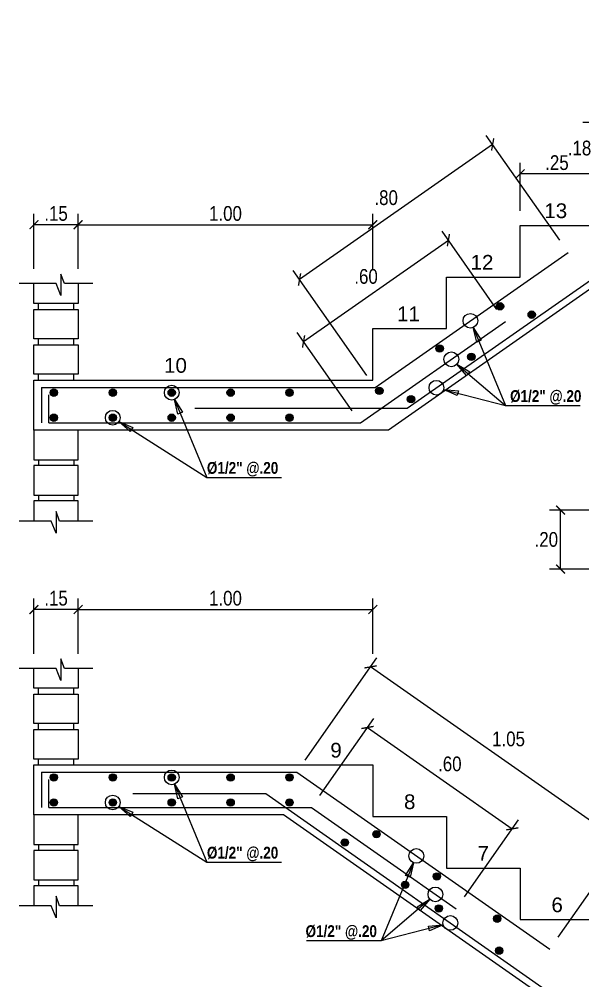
# Model space of a CAD drawing. Header units: millimetres. Extents: x 68 to 194, y 47 to 103.
# Drawn here: x 172.39 to 176.22, y 79.56 to 86.09 of the extents above; entities that cross this region are included whole.
import ezdxf
from ezdxf.enums import TextEntityAlignment as Align

# ---------------------------------------------------------------- set-up
doc = ezdxf.new("R2010")
doc.units = ezdxf.units.MM
for name, color, linetype, lineweight in [('E_Fierros', 2, 'Continuous', 50), ('G_Complemento', 30, 'Continuous', 20), ('G_Texto', 122, 'Continuous', 20)]:
    doc.layers.add(name, color=color, linetype=linetype, lineweight=lineweight)
doc.layers.add('G_Acotación', color=171, linetype='Continuous')
doc.styles.add('Acotacion', font='ARIALN.TTF')
doc.styles.add('ARIAL1.2', font='arial.ttf', dxfattribs={"width": 1.2})
doc.styles.add('Cotas', font='ARIALNB.TTF', dxfattribs={"height": 0.1})
doc.dimstyles.new('125', dxfattribs={"dimtxt": 1, "dimasz": 0.06, "dimexe": 0.06, "dimexo": 0.1, "dimgap": 0.08, "dimtad": 3, "dimtih": 1, "dimtoh": 1, "dimlfac": 0.5, "dimzin": 1, "dimdsep": 46, "dimtxsty": 'Cotas', "dimblk": 'ARCHTICK', "dimcen": 2.5, "dimdle": 0.06, "dimclrt": 4, "dimazin": 0, "dimtp": 0.2, "dimtm": 0.2, "dimtfac": 1, "dimtix": 1, "dimtmove": 1, "dimatfit": 3, "dimfxl": 0, "dimtolj": 1, "dimtzin": 1, "dimarcsym": 0})
doc.dimstyles.new('Lenin_25', dxfattribs={"dimscale": 0.5, "dimtxt": 0.2, "dimasz": 0.12, "dimexe": 0.15, "dimexo": 0.2, "dimgap": 0.05, "dimtad": 2, "dimtih": 1, "dimtoh": 1, "dimlfac": 0.5, "dimzin": 4, "dimdsep": 46, "dimtxsty": 'Acotacion', "dimblk": 'ARCHTICK', "dimcen": 0.12, "dimclrd": 256, "dimclre": 256, "dimclrt": 4, "dimazin": 1, "dimtm": 1e-09, "dimtfac": 1, "dimtmove": 2, "dimatfit": 2, "dimldrblk": 'ARCHTICK', "dimfxl": 0, "dimtolj": 1, "dimlwd": 13, "dimlwe": 18, "dimarcsym": 0})

# ---------------------------------------------------------------- blocks, each defined once
blk = doc.blocks.new('_ArchTick')
at = {"color": 0, "linetype": 'ByBlock', "const_width": 0.15}
blk.add_lwpolyline([(-0.5, -0.5), (0.5, 0.5)], dxfattribs=at)
blk = doc.blocks.new('*D401')
at = {"layer": 'Defpoints', "color": 0}
for p in [(176.1183, 84.5065), (174.2945, 84.3217), (174.8075, 83.5889)]:
    blk.add_point(p, dxfattribs=at)
at = {"layer": 'G_Acotación', "lineweight": 18}
for p, q in [((176.0609, 84.5884), (175.5623, 85.3007)), ((174.7501, 83.6708), (174.2515, 84.3832))]:
    blk.add_line(p, q, dxfattribs=at)
at = {"layer": 'G_Acotación', "lineweight": 13}
blk.add_line((175.6053, 85.2392), (174.2945, 84.3217), dxfattribs=at)
at = {"layer": 'G_Acotación', "lineweight": 13, "xscale": 0.06, "yscale": 0.06, "zscale": 0.06}
for p, rotation in [((175.6053, 85.2392), 34.99202019856448), ((174.2945, 84.3217), 214.9920201985645)]:
    blk.add_blockref('_ArchTick', p, dxfattribs=dict(at, rotation=rotation))
at = {"layer": 'G_Acotación', "color": 4, "lineweight": 5, "insert": (174.8824, 84.8769), "char_height": 0.1, "attachment_point": 5, "style": 'Acotacion'}
blk.add_mtext('\\A1;.80', dxfattribs=at)
blk = doc.blocks.new('*D403')
at = {"layer": 'Defpoints', "color": 0}
for p in [(174.7768, 81.6924), (174.276, 80.9769), (175.9927, 79.7752)]:
    blk.add_point(p, dxfattribs=at)
at = {"layer": 'G_Acotación', "lineweight": 18}
for p, q in [((174.3333, 81.0589), (174.8198, 81.7538)), ((176.0501, 79.8571), (176.5365, 80.5521))]:
    blk.add_line(p, q, dxfattribs=at)
at = {"layer": 'G_Acotación', "lineweight": 13}
blk.add_line((176.4935, 80.4906), (174.7768, 81.6924), dxfattribs=at)
at = {"layer": 'G_Acotación', "lineweight": 13, "xscale": 0.06, "yscale": 0.06, "zscale": 0.06}
for p, rotation in [((174.7768, 81.6924), 145.0079798014416), ((176.4935, 80.4906), 325.0079798014416)]:
    blk.add_blockref('_ArchTick', p, dxfattribs=dict(at, rotation=rotation))
at = {"layer": 'G_Acotación', "color": 4, "lineweight": 5, "insert": (175.713, 81.2027), "char_height": 0.1, "attachment_point": 5, "style": 'Acotacion'}
blk.add_mtext('\\A1;1.05', dxfattribs=at)
blk = doc.blocks.new('*D406')
at = {"layer": 'Defpoints', "color": 0}
for p in [(172.4917, 82.0819), (172.4917, 81.6819), (172.7917, 81.6819)]:
    blk.add_point(p, dxfattribs=at)
at = {"layer": 'G_Acotación', "lineweight": 18}
for p, q in [((172.4917, 81.7819), (172.4917, 82.1569)), ((172.7917, 81.7819), (172.7917, 82.1569))]:
    blk.add_line(p, q, dxfattribs=at)
at = {"layer": 'G_Acotación', "lineweight": 13}
blk.add_line((172.7917, 82.0819), (172.4917, 82.0819), dxfattribs=at)
at = {"layer": 'G_Acotación', "lineweight": 13, "xscale": 0.06, "yscale": 0.06, "zscale": 0.06, "rotation": 180}
blk.add_blockref('_ArchTick', (172.4917, 82.0819), dxfattribs=at)
at = {"layer": 'G_Acotación', "lineweight": 13, "xscale": 0.06, "yscale": 0.06, "zscale": 0.06}
blk.add_blockref('_ArchTick', (172.7917, 82.0819), dxfattribs=at)
at = {"layer": 'G_Acotación', "color": 4, "lineweight": 5, "insert": (172.6417, 82.158), "char_height": 0.1, "attachment_point": 5, "style": 'Acotacion'}
blk.add_mtext('\\A1;.15', dxfattribs=at)
blk = doc.blocks.new('*D407')
at = {"layer": 'Defpoints', "color": 0}
for p in [(174.7917, 82.0819), (172.7917, 81.6819), (174.7917, 81.6819)]:
    blk.add_point(p, dxfattribs=at)
at = {"layer": 'G_Acotación', "lineweight": 18}
for p, q in [((172.7917, 81.7819), (172.7917, 82.1569)), ((174.7917, 81.7819), (174.7917, 82.1569))]:
    blk.add_line(p, q, dxfattribs=at)
at = {"layer": 'G_Acotación', "lineweight": 13}
blk.add_line((172.7917, 82.0819), (174.7917, 82.0819), dxfattribs=at)
at = {"layer": 'G_Acotación', "lineweight": 13, "xscale": 0.06, "yscale": 0.06, "zscale": 0.06, "rotation": 180}
blk.add_blockref('_ArchTick', (172.7917, 82.0819), dxfattribs=at)
at = {"layer": 'G_Acotación', "lineweight": 13, "xscale": 0.06, "yscale": 0.06, "zscale": 0.06}
blk.add_blockref('_ArchTick', (174.7917, 82.0819), dxfattribs=at)
at = {"layer": 'G_Acotación', "color": 4, "lineweight": 5, "insert": (173.7917, 82.158), "char_height": 0.1, "attachment_point": 5, "style": 'Acotacion'}
blk.add_mtext('\\A1;1.00', dxfattribs=at)
blk = doc.blocks.new('*D475')
at = {"layer": 'Defpoints', "color": 0}
for p in [(174.3747, 80.7369), (175.7386, 80.5929), (175.3578, 80.0488)]:
    blk.add_point(p, dxfattribs=at)
at = {"layer": 'G_Acotación', "lineweight": 18}
for p, q in [((174.432, 80.8189), (174.7986, 81.3425)), ((175.4151, 80.1307), (175.7816, 80.6543))]:
    blk.add_line(p, q, dxfattribs=at)
at = {"layer": 'G_Acotación', "lineweight": 13}
blk.add_line((174.7555, 81.281), (175.7386, 80.5929), dxfattribs=at)
at = {"layer": 'G_Acotación', "lineweight": 13, "xscale": 0.06, "yscale": 0.06, "zscale": 0.06}
for p, rotation in [((174.7555, 81.281), 145.0079798014376), ((175.7386, 80.5929), 325.0079798014376)]:
    blk.add_blockref('_ArchTick', p, dxfattribs=dict(at, rotation=rotation))
at = {"layer": 'G_Acotación', "color": 4, "lineweight": 5, "insert": (175.3146, 81.0333), "char_height": 0.1, "attachment_point": 5, "style": 'Acotacion'}
blk.add_mtext('\\A1;.60', dxfattribs=at)
blk = doc.blocks.new('*D409')
at = {"layer": 'Defpoints', "color": 0}
for p in [(172.4917, 84.6939), (172.4917, 84.2939), (172.7917, 84.2939)]:
    blk.add_point(p, dxfattribs=at)
at = {"layer": 'G_Acotación', "lineweight": 18}
for p, q in [((172.4917, 84.3939), (172.4917, 84.7689)), ((172.7917, 84.3939), (172.7917, 84.7689))]:
    blk.add_line(p, q, dxfattribs=at)
at = {"layer": 'G_Acotación', "lineweight": 13}
blk.add_line((172.7917, 84.6939), (172.4917, 84.6939), dxfattribs=at)
at = {"layer": 'G_Acotación', "lineweight": 13, "xscale": 0.06, "yscale": 0.06, "zscale": 0.06, "rotation": 180}
blk.add_blockref('_ArchTick', (172.4917, 84.6939), dxfattribs=at)
at = {"layer": 'G_Acotación', "lineweight": 13, "xscale": 0.06, "yscale": 0.06, "zscale": 0.06}
blk.add_blockref('_ArchTick', (172.7917, 84.6939), dxfattribs=at)
at = {"layer": 'G_Acotación', "color": 4, "lineweight": 5, "insert": (172.6417, 84.7699), "char_height": 0.1, "attachment_point": 5, "style": 'Acotacion'}
blk.add_mtext('\\A1;.15', dxfattribs=at)
blk = doc.blocks.new('*D410')
at = {"layer": 'Defpoints', "color": 0}
for p in [(174.7917, 84.6939), (172.7917, 84.2939), (174.7917, 84.2939)]:
    blk.add_point(p, dxfattribs=at)
at = {"layer": 'G_Acotación', "lineweight": 18}
for p, q in [((172.7917, 84.3939), (172.7917, 84.7689)), ((174.7917, 84.3939), (174.7917, 84.7689))]:
    blk.add_line(p, q, dxfattribs=at)
at = {"layer": 'G_Acotación', "lineweight": 13}
blk.add_line((172.7917, 84.6939), (174.7917, 84.6939), dxfattribs=at)
at = {"layer": 'G_Acotación', "lineweight": 13, "xscale": 0.06, "yscale": 0.06, "zscale": 0.06, "rotation": 180}
blk.add_blockref('_ArchTick', (172.7917, 84.6939), dxfattribs=at)
at = {"layer": 'G_Acotación', "lineweight": 13, "xscale": 0.06, "yscale": 0.06, "zscale": 0.06}
blk.add_blockref('_ArchTick', (174.7917, 84.6939), dxfattribs=at)
at = {"layer": 'G_Acotación', "color": 4, "lineweight": 5, "insert": (173.7917, 84.7699), "char_height": 0.1, "attachment_point": 5, "style": 'Acotacion'}
blk.add_mtext('\\A1;1.00', dxfattribs=at)
blk = doc.blocks.new('*D479')
at = {"layer": 'Defpoints', "color": 0}
for p in [(175.7917, 85.0389), (175.7917, 84.6889), (176.2917, 84.6889)]:
    blk.add_point(p, dxfattribs=at)
at = {"layer": 'G_Acotación', "lineweight": 18}
for p, q in [((175.7917, 84.7889), (175.7917, 85.1139)), ((176.2917, 84.7889), (176.2917, 85.1139))]:
    blk.add_line(p, q, dxfattribs=at)
at = {"layer": 'G_Acotación', "lineweight": 13}
blk.add_line((176.2917, 85.0389), (175.7917, 85.0389), dxfattribs=at)
at = {"layer": 'G_Acotación', "lineweight": 13, "xscale": 0.06, "yscale": 0.06, "zscale": 0.06, "rotation": 180}
blk.add_blockref('_ArchTick', (175.7917, 85.0389), dxfattribs=at)
at = {"layer": 'G_Acotación', "lineweight": 13, "xscale": 0.06, "yscale": 0.06, "zscale": 0.06}
blk.add_blockref('_ArchTick', (176.2917, 85.0389), dxfattribs=at)
at = {"layer": 'G_Acotación', "color": 4, "lineweight": 5, "insert": (176.0417, 85.115), "char_height": 0.1, "attachment_point": 5, "style": 'Acotacion'}
blk.add_mtext('\\A1;.25', dxfattribs=at)
blk = doc.blocks.new('*D480')
at = {"layer": 'Defpoints', "color": 0}
for p in [(176.2917, 85.3889), (176.7917, 85.3889), (176.7917, 85.0389)]:
    blk.add_point(p, dxfattribs=at)
at = {"layer": 'G_Acotación', "lineweight": 18}
for p, q in [((176.6917, 85.3889), (176.2167, 85.3889)), ((176.6917, 85.0389), (176.2167, 85.0389))]:
    blk.add_line(p, q, dxfattribs=at)
at = {"layer": 'G_Acotación', "lineweight": 13}
blk.add_line((176.2917, 85.0389), (176.2917, 85.3889), dxfattribs=at)
at = {"layer": 'G_Acotación', "lineweight": 13, "xscale": 0.06, "yscale": 0.06, "zscale": 0.06}
for p, rotation in [((176.2917, 85.3889), 90), ((176.2917, 85.0389), 270)]:
    blk.add_blockref('_ArchTick', p, dxfattribs=dict(at, rotation=rotation))
at = {"layer": 'G_Acotación', "color": 4, "lineweight": 5, "insert": (176.195, 85.2139), "char_height": 0.1, "attachment_point": 5, "style": 'Acotacion'}
blk.add_mtext('\\A1;.18', dxfattribs=at)
blk = doc.blocks.new('*D481')
at = {"layer": 'Defpoints', "color": 0}
for p in [(175.3049, 84.5898), (175.6918, 84.0371), (174.7088, 83.3489)]:
    blk.add_point(p, dxfattribs=at)
at = {"layer": 'G_Acotación', "lineweight": 18}
for p, q in [((175.6345, 84.119), (175.2619, 84.6513)), ((174.6514, 83.4308), (174.2788, 83.9631))]:
    blk.add_line(p, q, dxfattribs=at)
at = {"layer": 'G_Acotación', "lineweight": 13}
blk.add_line((174.3218, 83.9017), (175.3049, 84.5898), dxfattribs=at)
at = {"layer": 'G_Acotación', "lineweight": 13, "xscale": 0.06, "yscale": 0.06, "zscale": 0.06}
for p, rotation in [((175.3049, 84.5898), 34.992020198551), ((174.3218, 83.9017), 214.992020198551)]:
    blk.add_blockref('_ArchTick', p, dxfattribs=dict(at, rotation=rotation))
at = {"layer": 'G_Acotación', "color": 4, "lineweight": 5, "insert": (174.7459, 84.3422), "char_height": 0.1, "attachment_point": 5, "style": 'Acotacion'}
blk.add_mtext('\\A1;.60', dxfattribs=at)
blk = doc.blocks.new('*D412')
at = {"layer": 'Defpoints', "color": 0}
for p in [(176.066, 82.7568), (176.366, 82.7568), (176.366, 82.3568)]:
    blk.add_point(p, dxfattribs=at)
at = {"layer": 'G_Acotación', "lineweight": 18}
for p, q in [((176.266, 82.7568), (175.991, 82.7568)), ((176.266, 82.3568), (175.991, 82.3568))]:
    blk.add_line(p, q, dxfattribs=at)
at = {"layer": 'G_Acotación', "lineweight": 13}
blk.add_line((176.066, 82.3568), (176.066, 82.7568), dxfattribs=at)
at = {"layer": 'G_Acotación', "lineweight": 13, "xscale": 0.06, "yscale": 0.06, "zscale": 0.06}
for p, rotation in [((176.066, 82.7568), 90), ((176.066, 82.3568), 270)]:
    blk.add_blockref('_ArchTick', p, dxfattribs=dict(at, rotation=rotation))
at = {"layer": 'G_Acotación', "color": 4, "lineweight": 5, "insert": (175.9695, 82.5568), "char_height": 0.1, "attachment_point": 5, "style": 'Acotacion'}
blk.add_mtext('\\A1;.20', dxfattribs=at)
blk = doc.blocks.new('*D413')
at = {"layer": 'Defpoints', "color": 0}
for p in [(176.066, 82.7568), (176.366, 82.7568), (176.366, 82.3568)]:
    blk.add_point(p, dxfattribs=at)
at = {"layer": 'G_Acotación', "lineweight": 18}
for p, q in [((176.266, 82.7568), (175.991, 82.7568)), ((176.266, 82.3568), (175.991, 82.3568))]:
    blk.add_line(p, q, dxfattribs=at)
at = {"layer": 'G_Acotación', "lineweight": 13}
blk.add_line((176.066, 82.3568), (176.066, 82.7568), dxfattribs=at)
at = {"layer": 'G_Acotación', "lineweight": 13, "xscale": 0.06, "yscale": 0.06, "zscale": 0.06}
for p, rotation in [((176.066, 82.7568), 90), ((176.066, 82.3568), 270)]:
    blk.add_blockref('_ArchTick', p, dxfattribs=dict(at, rotation=rotation))
at = {"layer": 'G_Acotación', "color": 4, "lineweight": 5, "insert": (175.9695, 82.5568), "char_height": 0.1, "attachment_point": 5, "style": 'Acotacion'}
blk.add_mtext('\\A1;.20', dxfattribs=at)

msp = doc.modelspace()

# ---------------------------------------------------------------- hatches: boundary and pattern name
at = {"layer": 'E_Fierros', "lineweight": 5}
h = msp.add_hatch(color=256, dxfattribs=at)
edge = h.paths.add_edge_path()
edge.add_arc((175.6552, 84.1403), 0.025, 0, 360)
h = msp.add_hatch(color=256, dxfattribs=at)
edge = h.paths.add_edge_path()
edge.add_arc((175.8702, 84.0834), 0.025, 0, 360)
h = msp.add_hatch(color=256, dxfattribs=at)
edge = h.paths.add_edge_path()
edge.add_arc((175.2456, 83.8536), 0.025, 0, 360)
h = msp.add_hatch(color=256, dxfattribs=at)
edge = h.paths.add_edge_path()
edge.add_arc((175.4606, 83.7967), 0.025, 0, 360)
h = msp.add_hatch(color=256, dxfattribs=at)
edge = h.paths.add_edge_path()
edge.add_arc((172.6267, 83.5539), 0.025, 0, 360)
h = msp.add_hatch(color=256, dxfattribs=at)
edge = h.paths.add_edge_path()
edge.add_arc((173.0267, 83.5539), 0.025, 0, 360)
h = msp.add_hatch(color=256, dxfattribs=at)
edge = h.paths.add_edge_path()
edge.add_arc((173.4267, 83.5539), 0.025, 0, 360)
h = msp.add_hatch(color=256, dxfattribs=at)
edge = h.paths.add_edge_path()
edge.add_arc((173.8267, 83.5539), 0.025, 0, 360)
h = msp.add_hatch(color=256, dxfattribs=at)
edge = h.paths.add_edge_path()
edge.add_arc((174.2267, 83.5539), 0.025, 0, 360)
h = msp.add_hatch(color=256, dxfattribs=at)
edge = h.paths.add_edge_path()
edge.add_arc((174.836, 83.5669), 0.025, 0, 360)
h = msp.add_hatch(color=256, dxfattribs=at)
edge = h.paths.add_edge_path()
edge.add_arc((175.051, 83.51), 0.025, 0, 360)
h = msp.add_hatch(color=256, dxfattribs=at)
edge = h.paths.add_edge_path()
edge.add_arc((172.6267, 83.3839), 0.025, 0, 360)
h = msp.add_hatch(color=256, dxfattribs=at)
edge = h.paths.add_edge_path()
edge.add_arc((173.0267, 83.3839), 0.025, 0, 360)
h = msp.add_hatch(color=256, dxfattribs=at)
edge = h.paths.add_edge_path()
edge.add_arc((173.4267, 83.3839), 0.025, 0, 360)
h = msp.add_hatch(color=256, dxfattribs=at)
edge = h.paths.add_edge_path()
edge.add_arc((173.8267, 83.3839), 0.025, 0, 360)
h = msp.add_hatch(color=256, dxfattribs=at)
edge = h.paths.add_edge_path()
edge.add_arc((174.2267, 83.3839), 0.025, 0, 360)
h = msp.add_hatch(color=256, dxfattribs=at)
edge = h.paths.add_edge_path()
edge.add_arc((172.6267, 80.9419), 0.025, 0, 360)
h = msp.add_hatch(color=256, dxfattribs=at)
edge = h.paths.add_edge_path()
edge.add_arc((172.6267, 80.9419), 0.025, 0, 360)
h = msp.add_hatch(color=256, dxfattribs=at)
edge = h.paths.add_edge_path()
edge.add_arc((173.0267, 80.9419), 0.025, 0, 360)
h = msp.add_hatch(color=256, dxfattribs=at)
edge = h.paths.add_edge_path()
edge.add_arc((173.4267, 80.9419), 0.025, 0, 360)
h = msp.add_hatch(color=256, dxfattribs=at)
edge = h.paths.add_edge_path()
edge.add_arc((173.8267, 80.9419), 0.025, 0, 360)
h = msp.add_hatch(color=256, dxfattribs=at)
edge = h.paths.add_edge_path()
edge.add_arc((174.2267, 80.9419), 0.025, 0, 360)
h = msp.add_hatch(color=256, dxfattribs=at)
edge = h.paths.add_edge_path()
edge.add_arc((172.6267, 80.7719), 0.025, 0, 360)
h = msp.add_hatch(color=256, dxfattribs=at)
edge = h.paths.add_edge_path()
edge.add_arc((172.6267, 80.7719), 0.025, 0, 360)
h = msp.add_hatch(color=256, dxfattribs=at)
edge = h.paths.add_edge_path()
edge.add_arc((173.0267, 80.7719), 0.025, 0, 360)
h = msp.add_hatch(color=256, dxfattribs=at)
edge = h.paths.add_edge_path()
edge.add_arc((173.4267, 80.7719), 0.025, 0, 360)
h = msp.add_hatch(color=256, dxfattribs=at)
edge = h.paths.add_edge_path()
edge.add_arc((173.8267, 80.7719), 0.025, 0, 360)
h = msp.add_hatch(color=256, dxfattribs=at)
edge = h.paths.add_edge_path()
edge.add_arc((174.2267, 80.7719), 0.025, 0, 360)
h = msp.add_hatch(color=256, dxfattribs=at)
edge = h.paths.add_edge_path()
edge.add_arc((174.8163, 80.5567), 0.025, 0, 360)
h = msp.add_hatch(color=256, dxfattribs=at)
edge = h.paths.add_edge_path()
edge.add_arc((174.6013, 80.4998), 0.025, 0, 360)
h = msp.add_hatch(color=256, dxfattribs=at)
edge = h.paths.add_edge_path()
edge.add_arc((175.2259, 80.2699), 0.025, 0, 360)
h = msp.add_hatch(color=256, dxfattribs=at)
edge = h.paths.add_edge_path()
edge.add_arc((175.0109, 80.213), 0.025, 0, 360)
h = msp.add_hatch(color=256, dxfattribs=at)
edge = h.paths.add_edge_path()
edge.add_arc((175.2398, 80.0528), 0.025, 0, 360)
h = msp.add_hatch(color=256, dxfattribs=at)
edge = h.paths.add_edge_path()
edge.add_arc((175.6356, 79.9832), 0.025, 0, 360)
h = msp.add_hatch(color=256, dxfattribs=at)
edge = h.paths.add_edge_path()
edge.add_arc((175.6494, 79.7661), 0.025, 0, 360)

# ---------------------------------------------------------------- linework, layer by layer
for p, q in [((175.026, 83.4489), (178.4403, 85.8389)), ((174.8075, 83.5889), (176.1183, 84.5065)), ((174.7088, 83.3489), (175.6918, 84.0371)), ((172.543, 83.5889), (174.8075, 83.5889)), ((172.543, 83.5889), (172.543, 83.3489)), ((172.5917, 83.3489), (172.5917, 83.5389)), ((173.5839, 83.4489), (175.026, 83.4489)), ((172.5917, 83.3489), (174.7088, 83.3489)), ((172.543, 80.9769), (172.543, 80.7369)), ((172.5917, 80.7369), (172.5917, 80.9269)), ((173.1626, 80.8319), (174.0646, 80.8319)), ((174.0646, 80.8319), (178.4417, 77.7679))]:
    msp.add_line(p, q, dxfattribs=at)
for points in [[(172.543, 80.9769), (174.276, 80.9769), (175.9927, 79.7752)], [(172.5917, 80.7369), (174.3747, 80.7369), (175.3578, 80.0488)]]:
    msp.add_lwpolyline(points, dxfattribs=at)
for centre in [(175.6552, 84.1403), (175.8702, 84.0834), (175.2456, 83.8536), (175.4606, 83.7967), (172.6267, 83.5539), (173.0267, 83.5539), (173.4267, 83.5539), (173.8267, 83.5539), (174.2267, 83.5539), (174.836, 83.5669), (175.051, 83.51), (172.6267, 83.3839), (173.0267, 83.3839), (173.4267, 83.3839), (173.8267, 83.3839), (174.2267, 83.3839), (172.6267, 80.9419), (172.6267, 80.9419), (173.0267, 80.9419), (173.4267, 80.9419), (173.8267, 80.9419), (174.2267, 80.9419), (172.6267, 80.7719), (172.6267, 80.7719), (173.0267, 80.7719), (173.4267, 80.7719), (173.8267, 80.7719), (174.2267, 80.7719), (174.8163, 80.5567), (174.6013, 80.4998), (175.2259, 80.2699), (175.0109, 80.213), (175.2398, 80.0528), (175.6356, 79.9832), (175.6494, 79.7661)]:
    msp.add_circle(centre, 0.025, dxfattribs=at)
at = {"layer": 'G_Complemento', "color": 1, "lineweight": 5}
for p, q in [((172.5217, 84.1189), (172.5217, 84.1589)), ((172.7617, 84.1189), (172.7617, 84.1589)), ((172.7617, 84.1189), (172.7617, 84.1589)), ((172.5217, 83.8789), (172.5217, 83.9189)), ((172.7617, 83.8789), (172.7617, 83.9189)), ((172.7617, 83.8789), (172.7617, 83.9189)), ((172.5217, 83.6389), (172.5217, 83.6789)), ((172.7617, 83.6389), (172.7617, 83.6789)), ((172.7617, 83.6389), (172.7617, 83.6789)), ((172.5217, 83.0989), (172.5217, 83.0589)), ((172.7617, 83.0989), (172.7617, 83.0589)), ((172.7617, 83.0989), (172.7617, 83.0589)), ((172.5217, 82.8589), (172.5217, 82.8189)), ((172.7617, 82.8589), (172.7617, 82.8189)), ((172.7617, 82.8589), (172.7617, 82.8189)), ((172.5217, 81.5069), (172.5217, 81.5469)), ((172.7617, 81.5069), (172.7617, 81.5469)), ((172.7617, 81.5069), (172.7617, 81.5469)), ((172.5217, 81.2669), (172.5217, 81.3069)), ((172.7617, 81.2669), (172.7617, 81.3069)), ((172.7617, 81.2669), (172.7617, 81.3069)), ((172.5217, 81.0269), (172.5217, 81.0669)), ((172.7617, 81.0269), (172.7617, 81.0669)), ((172.7617, 81.0269), (172.7617, 81.0669)), ((172.5217, 80.4869), (172.5217, 80.4469)), ((172.7617, 80.4869), (172.7617, 80.4469)), ((172.7617, 80.4869), (172.7617, 80.4469)), ((172.5217, 80.2469), (172.5217, 80.2069)), ((172.7617, 80.2469), (172.7617, 80.2069)), ((172.7617, 80.2469), (172.7617, 80.2069))]:
    msp.add_line(p, q, dxfattribs=at)
at = {"layer": 'G_Complemento', "lineweight": 5}
for points in [[(179.8917, 85.6889), (178.3132, 85.6889), (174.8989, 83.2989), (172.4917, 83.2989), (172.4917, 83.6389), (174.7917, 83.6389), (174.7917, 83.9889), (175.2917, 83.9889), (175.2917, 84.3389), (175.7917, 84.3389), (175.7917, 84.6889), (176.2917, 84.6889), (176.2917, 85.0389), (176.7917, 85.0389), (176.7917, 85.3889), (177.2917, 85.3889), (177.2917, 85.7389), (177.7917, 85.7389), (177.7917, 86.0889), (179.8917, 86.0889)], [(172.8917, 84.2939), (172.6986, 84.2939), (172.6742, 84.3589), (172.6742, 84.2124), (172.6415, 84.2939), (172.3917, 84.2939)], [(172.8917, 82.6819), (172.666, 82.6819), (172.6415, 82.7469), (172.6415, 82.6004), (172.6089, 82.6819), (172.3917, 82.6819)], [(172.8917, 81.6819), (172.6986, 81.6819), (172.6742, 81.7469), (172.6742, 81.6004), (172.6415, 81.6819), (172.3917, 81.6819)], [(174.1845, 80.6869), (172.4917, 80.6869), (172.4917, 81.0269), (174.7917, 81.0269), (174.7917, 80.6769)], [(174.2917, 81.0269), (174.7917, 81.0269), (174.7917, 80.6769), (175.2917, 80.6769), (175.2917, 80.3269), (175.7917, 80.3269), (175.7917, 79.9769), (176.2917, 79.9769), (176.2917, 79.6269), (176.7917, 79.6269), (176.7917, 79.2769), (177.2917, 79.2769), (177.2917, 78.9269), (177.7917, 78.9269), (177.7917, 78.5769), (178.2917, 78.5769), (178.2917, 78.2269), (178.7917, 78.2269), (178.7917, 77.8769), (178.7917, 76.0769), (177.7917, 76.0769), (177.7917, 78.1619), (174.1845, 80.6869)], [(172.8917, 80.0699), (172.666, 80.0699), (172.6415, 80.1349), (172.6415, 79.9884), (172.6089, 80.0699), (172.3917, 80.0699)]]:
    msp.add_lwpolyline(points, dxfattribs=at)
at = {"layer": 'G_Complemento', "color": 1, "lineweight": 5}
for points in [[(172.7917, 84.2939), (172.7917, 84.1589), (172.4917, 84.1589), (172.4917, 84.2939)], [(172.7917, 82.6819), (172.7917, 82.8189), (172.4917, 82.8189), (172.4917, 82.6819)], [(172.7917, 81.6819), (172.7917, 81.5469), (172.4917, 81.5469), (172.4917, 81.6819)], [(172.7917, 80.0699), (172.7917, 80.2069), (172.4917, 80.2069), (172.4917, 80.0699)]]:
    msp.add_lwpolyline(points, dxfattribs=at)
for points in [[(172.7917, 83.9189), (172.4917, 83.9189), (172.4917, 84.1189), (172.7917, 84.1189)], [(172.7917, 83.6789), (172.4917, 83.6789), (172.4917, 83.8789), (172.7917, 83.8789)], [(172.7917, 83.2989), (172.4917, 83.2989), (172.4917, 83.0989), (172.7917, 83.0989)], [(172.7917, 83.0589), (172.4917, 83.0589), (172.4917, 82.8589), (172.7917, 82.8589)], [(172.7917, 81.3069), (172.4917, 81.3069), (172.4917, 81.5069), (172.7917, 81.5069)], [(172.7917, 81.0669), (172.4917, 81.0669), (172.4917, 81.2669), (172.7917, 81.2669)], [(172.7917, 80.6869), (172.4917, 80.6869), (172.4917, 80.4869), (172.7917, 80.4869)], [(172.7917, 80.4469), (172.4917, 80.4469), (172.4917, 80.2469), (172.7917, 80.2469)]]:
    msp.add_lwpolyline(points, close=True, dxfattribs=at)
at = {"layer": 'G_Texto', "lineweight": 5}
for centre in [(175.4545, 84.0418), (175.3249, 83.7802), (175.2234, 83.5871), (173.4267, 83.5539), (173.0267, 83.3839), (173.4267, 80.9419), (173.0267, 80.7719), (175.087, 80.4092), (175.2165, 80.1476), (175.318, 79.9545)]:
    msp.add_circle(centre, 0.05, dxfattribs=at)

# ---------------------------------------------------------------- texts
at = {"layer": 'G_Texto', "lineweight": 5, "style": 'ARIAL1.2'}
for s, p in [('13', (176.0333, 84.7389)), ('12', (175.5329, 84.3889)), ('11', (175.0339, 84.0389)), ('10', (173.4522, 83.6889)), ('9', (174.5422, 81.0769)), ('8', (175.0422, 80.7269)), ('7', (175.5414, 80.3769)), ('6', (176.0429, 80.0269))]:
    msp.add_text(s, height=0.1, dxfattribs=at).set_placement(p, align=Align.CENTER)
at = {"layer": 'G_Texto', "lineweight": 5, "style": 'Cotas'}
for p in [(175.7233, 83.4909), (173.6656, 83.0031), (173.6656, 80.3911), (174.3353, 79.8584)]:
    msp.add_text('Ø1/2" @.20', height=0.08, dxfattribs=at).set_placement(p)

# ---------------------------------------------------------------- dimensions: what is measured, and where the dimension line sits
at = {"layer": 'G_Acotación', "lineweight": 5}
for base, p1, p2, picture, middle in [((176.2917195927, 85.3889247055), (176.7917195927, 85.0389247055), (176.7917195927, 85.3889247055), '*D480', (176.1949597019, 85.2139247055)), ((176.066, 82.7568), (176.366, 82.3568), (176.366, 82.7568), '*D412', (175.9695, 82.5568)), ((176.066, 82.7568), (176.366, 82.3568), (176.366, 82.7568), '*D413', (175.9695, 82.5568))]:
    dim = msp.add_linear_dim(base=base, p1=p1, p2=p2, angle=90, dimstyle='Lenin_25', override={"dimfxl": 0.06}, dxfattribs=at)
    dim.commit()
    dim.dimension.update_dxf_attribs({"geometry": picture, "text_midpoint": middle})
for p1, p2, distance, picture, middle in [((176.1183, 84.5065), (174.8075, 83.5889), -0.8945, '*D401', (174.8824, 84.8769)), ((174.7088, 83.3489), (175.6918, 84.0371), 0.6747, '*D481', (174.7459, 84.3422)), ((175.9927, 79.7752), (174.276, 80.9769), -0.8733, '*D403', (175.713, 81.2027)), ((174.3747, 80.7369), (175.3578, 80.0488), 0.6642, '*D475', (175.3146, 81.0333))]:
    dim = msp.add_aligned_dim(p1=p1, p2=p2, distance=distance, dimstyle='Lenin_25', override={"dimfxl": 0.06}, dxfattribs=at)
    dim.commit()
    dim.dimension.update_dxf_attribs({"geometry": picture, "text_midpoint": middle})
for base, p1, p2, picture, middle in [((175.7917, 85.0389), (176.2917, 84.6889), (175.7917, 84.6889), '*D479', (176.0417, 85.115)), ((172.4917, 84.6939), (172.7917, 84.2939), (172.4917, 84.2939), '*D409', (172.6417, 84.7699)), ((174.7917, 84.6939), (172.7917, 84.2939), (174.7917, 84.2939), '*D410', (173.7917, 84.7699)), ((172.4917, 82.0819), (172.7917, 81.6819), (172.4917, 81.6819), '*D406', (172.6417, 82.158)), ((174.7917, 82.0819), (172.7917, 81.6819), (174.7917, 81.6819), '*D407', (173.7917, 82.158))]:
    dim = msp.add_linear_dim(base=base, p1=p1, p2=p2, dimstyle='Lenin_25', override={"dimfxl": 0.06}, dxfattribs=at)
    dim.commit()
    dim.dimension.update_dxf_attribs({"geometry": picture, "text_midpoint": middle})

# ---------------------------------------------------------------- leaders
at = {"layer": 'G_Texto', "lineweight": 5}
for points, override in [([(175.4736, 83.9956), (175.6934, 83.4662), (176.1993, 83.4662)], {"dimasz": 0.1, "dimgap": 0.08, "dimtad": 0, "dimldrblk": 'ClosedBlank'}), ([(175.3629, 83.7478), (175.6934, 83.4662), (176.1993, 83.4662)], {"dimasz": 0.1, "dimgap": 0.08, "dimtad": 0, "dimldrblk": 'ClosedBlank'}), ([(175.2718, 83.5747), (175.6934, 83.4662), (176.1993, 83.4662)], {"dimasz": 0.1, "dimgap": 0.08, "dimtad": 0, "dimldrblk": 'ClosedBlank'}), ([(173.4459, 83.5077), (173.6656, 82.9783), (174.1716, 82.9783)], {"dimasz": 0.1, "dimgap": 0.08, "dimtad": 0, "dimldrblk": 'ClosedBlank'}), ([(173.0689, 83.3571), (173.6656, 82.9783), (174.1716, 82.9783)], {"dimasz": 0.1, "dimgap": 0.08, "dimtad": 0, "dimldrblk": 'ClosedBlank'}), ([(173.4459, 80.8958), (173.6656, 80.3663), (174.1716, 80.3663)], {"dimasz": 0.1, "dimgap": 0.08, "dimtad": 0, "dimldrblk": 'ClosedBlank'}), ([(173.0689, 80.7451), (173.6656, 80.3663), (174.1716, 80.3663)], {"dimasz": 0.1, "dimgap": 0.08, "dimtad": 0, "dimldrblk": 'ClosedBlank'}), ([(175.0678, 80.363), (174.8481, 79.8336), (174.3421, 79.8336)], {"dimasz": 0.1, "dimtad": 0, "dimldrblk": 'ClosedBlank'}), ([(175.1785, 80.1152), (174.8481, 79.8336), (174.3421, 79.8336)], {"dimasz": 0.1, "dimtad": 0, "dimldrblk": 'ClosedBlank'}), ([(175.2696, 79.9421), (174.8481, 79.8336), (174.3421, 79.8336)], {"dimasz": 0.1, "dimtad": 0, "dimldrblk": 'ClosedBlank'})]:
    msp.add_leader(points, dimstyle='125', override=override, dxfattribs=at)

doc.saveas('drawing.dxf')
